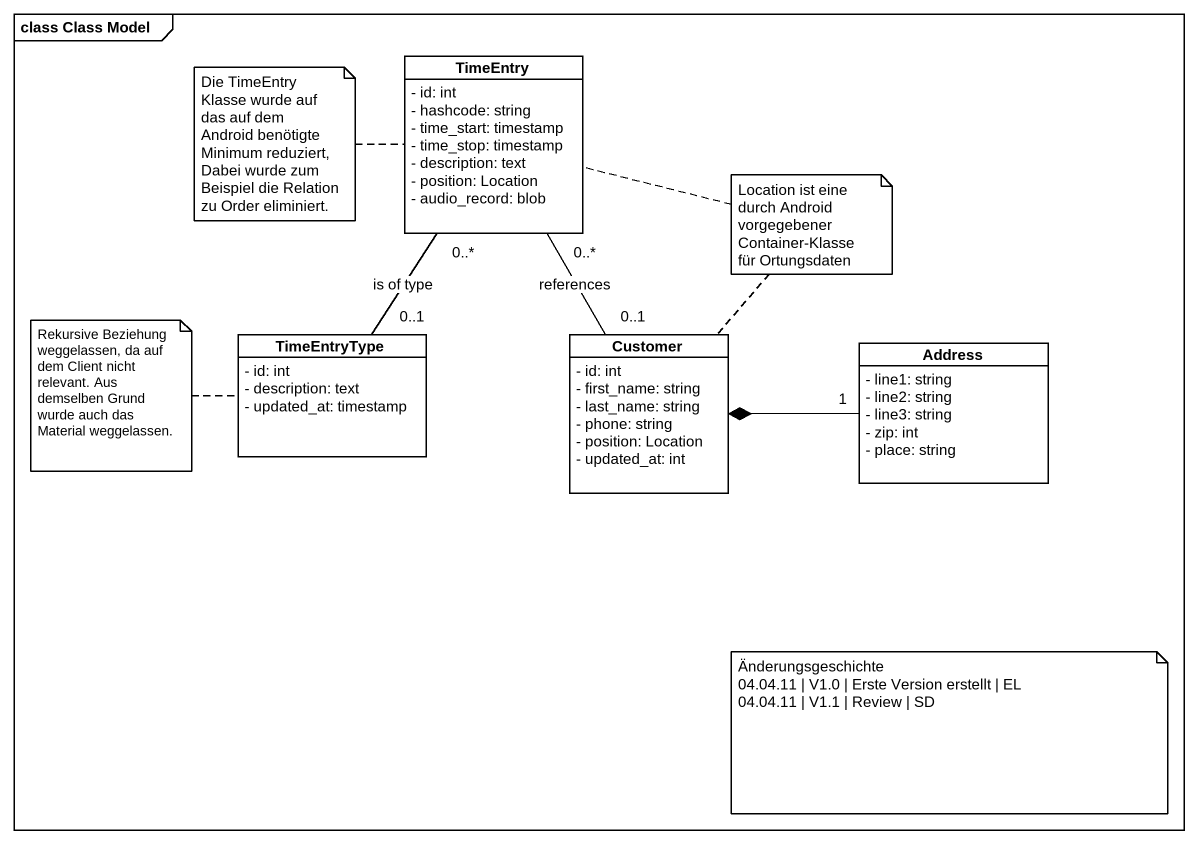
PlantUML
@startuml
mainframe class Class Model
hide circle
hide empty members
skinparam classAttributeIconSize 0
class TimeEntry {
  - id: int
  - hashcode: string
  - time_start: timestamp
  - time_stop: timestamp
  - description: text
  - position: Location
  - audio_record: blob
}
class TimeEntryType {
  - id: int
  - description: text
  - updated_at: timestamp
}
class Customer {
  - id: int
  - first_name: string
  - last_name: string
  - phone: string
  - position: Location
  - updated_at: int
}
class Address {
  - line1: string
  - line2: string
  - line3: string
  - zip: int
  - place: string
}
TimeEntryType "0..1" -up- "0..*" TimeEntry : is of type
Customer "0..1" -up- "0..*" TimeEntry : references
Address "1" -left-* Customer
note left of TimeEntry : Die TimeEntry Klasse wurde auf das auf dem Android benötigte Minimum reduziert, Dabei wurde zum Beispiel die Relation zu Order eliminiert.
note as N2
  Location ist eine durch Android vorgegebener Container-Klasse für Ortungsdaten
end note
N2 .. Customer
N2 .. TimeEntry
note left of TimeEntryType : Rekursive Beziehung weggelassen, da auf dem Client nicht relevant. Aus demselben Grund wurde auch das Material weggelassen.
note as N4
  Änderungsgeschichte
  04.04.11 | V1.0 | Erste Version erstellt | EL
  04.04.11 | V1.1 | Review | SD
end note
@enduml
